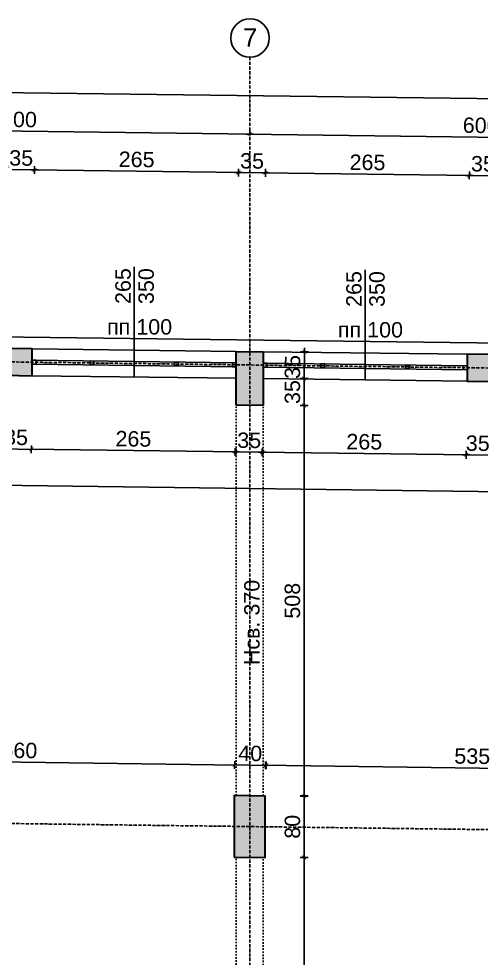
# Model space of a CAD drawing. Header units: inches. Extents: x -72385 to 39588, y -6525 to 66685.
# Drawn here: x -48685 to -48084, y 16289 to 17510 of the extents above; entities that cross this region are included whole.
import ezdxf

# ---------------------------------------------------------------- set-up
doc = ezdxf.new("R2010")
doc.units = ezdxf.units.IN
doc.header["$MEASUREMENT"] = 0
doc.linetypes.add('DashDot', pattern=[0.6, 0.4, -0.1, 0, -0.1])
doc.linetypes.add('Hidden', pattern=[0.4, 0.2, -0.2])
for name, color, linetype, lineweight in [('Изгледни линии', 253, 'Continuous', 25), ('Надписи Hсв', 252, 'Continuous', 25), ('Надписи коти външни', 252, 'Continuous', 25), ('Надписи коти вътрешни', 252, 'Continuous', 25), ('Надписи Оси', 252, 'Continuous', 25), ('Надписи прозорци', 252, 'Continuous', 25), ('Оси', 252, 'DashDot', 25), ('Прозорци', 251, 'Continuous', 25), ('Пунктир', 253, 'Hidden', 25), ('Разрезни линии', 7, 'Continuous', 35), ('Щрих стени', 254, 'Continuous', 25)]:
    doc.layers.add(name, color=color, linetype=linetype, lineweight=lineweight)
doc.styles.add('Arial Regular', font='arial.ttf')
doc.styles.get("Standard").update_dxf_attribs({"font": 'arial.ttf'})
doc.dimstyles.new('Annotative', dxfattribs={"dimscale": 0, "dimtxt": 20, "dimasz": 5, "dimexe": 5, "dimexo": 5, "dimgap": 5, "dimtad": 1, "dimdec": 0, "dimzin": 0, "dimdsep": 46, "dimtxsty": 'Standard', "dimblk": 'ARCHTICK', "dimcen": 5, "dimdle": 5, "dimadec": 0, "dimazin": 0, "dimtfac": 1, "dimtdec": 0, "dimtofl": 0, "dimtmove": 0, "dimatfit": 3, "dimldrblk": 'ARCHTICK', "dimfxl": 5, "dimfxlon": 1, "dimtolj": 1, "dimtzin": 0, "dimarcsym": 1})

# ---------------------------------------------------------------- blocks, each defined once
blk = doc.blocks.new('_ArchTick')
at = {"color": 0, "linetype": 'ByBlock', "const_width": 0.15}
blk.add_lwpolyline([(-0.5, -0.5), (0.5, 0.5)], dxfattribs=at)
blk = doc.blocks.new('*D522')
at = {"layer": 'Defpoints', "color": 0, "ltscale": 50, "transparency": 16777216}
for p in [(-48404.3, 16540), (-48964.8, 16507.3), (-48404.8, 16500.1)]:
    blk.add_point(p, dxfattribs=at)
at = {"layer": 'Надписи коти вътрешни', "color": 0, "lineweight": -2, "ltscale": 50, "transparency": 16777216}
for p, q in [((-48964.4, 16542.1), (-48964.3, 16552.1)), ((-48969.3, 16547.2), (-48399.3, 16539.9)), ((-48404.4, 16535), (-48404.3, 16545))]:
    blk.add_line(p, q, dxfattribs=at)
at = {"layer": 'Надписи коти вътрешни', "color": 0, "lineweight": -2, "ltscale": 50, "transparency": 16777216, "xscale": 5, "yscale": 5, "zscale": 5}
for p, rotation in [((-48964.3, 16547.1), 179.2706286525463), ((-48404.3, 16540), 359.2706286525462)]:
    blk.add_blockref('_ArchTick', p, dxfattribs=dict(at, rotation=rotation))
at = {"layer": 'Надписи коти вътрешни', "color": 0, "ltscale": 50, "transparency": 16777216, "insert": (-48684.1, 16558.8), "char_height": 20, "attachment_point": 5, "rotation": 359.2706}
blk.add_mtext('\\A1;560', dxfattribs=at)
blk = doc.blocks.new('*D523')
at = {"layer": 'Defpoints', "color": 0, "ltscale": 50, "transparency": 16777216}
for p in [(-48364.3, 16539.5), (-48404.8, 16500.1), (-48364.8, 16499.6)]:
    blk.add_point(p, dxfattribs=at)
at = {"layer": 'Надписи коти вътрешни', "color": 0, "lineweight": -2, "ltscale": 50, "transparency": 16777216}
for p, q in [((-48409.3, 16540), (-48359.3, 16539.4)), ((-48404.4, 16535), (-48404.3, 16545)), ((-48364.4, 16534.5), (-48364.3, 16544.5))]:
    blk.add_line(p, q, dxfattribs=at)
at = {"layer": 'Надписи коти вътрешни', "color": 0, "lineweight": -2, "ltscale": 50, "transparency": 16777216, "xscale": 5, "yscale": 5, "zscale": 5}
for p, rotation in [((-48404.3, 16540), 179.2706286525463), ((-48364.3, 16539.5), 359.2706286525462)]:
    blk.add_blockref('_ArchTick', p, dxfattribs=dict(at, rotation=rotation))
at = {"layer": 'Надписи коти вътрешни', "color": 0, "ltscale": 50, "transparency": 16777216, "insert": (-48384.1, 16554.9), "char_height": 20, "attachment_point": 5, "rotation": 359.2706}
blk.add_mtext('\\A1;40', dxfattribs=at)
blk = doc.blocks.new('*D526')
at = {"layer": 'Defpoints', "color": 0, "ltscale": 50, "transparency": 16777216}
for p in [(-47828.3, 16532.6), (-48364.8, 16419.6), (-47829.8, 16412.8)]:
    blk.add_point(p, dxfattribs=at)
at = {"layer": 'Надписи коти вътрешни', "color": 0, "lineweight": -2, "ltscale": 50, "transparency": 16777216}
for p, q in [((-48368.3, 16539.5), (-47823.3, 16532.6)), ((-48363.4, 16534.5), (-48363.2, 16544.5)), ((-47828.4, 16527.7), (-47828.2, 16537.6))]:
    blk.add_line(p, q, dxfattribs=at)
at = {"layer": 'Надписи коти вътрешни', "color": 0, "lineweight": -2, "ltscale": 50, "transparency": 16777216, "xscale": 5, "yscale": 5, "zscale": 5}
for p, rotation in [((-48363.3, 16539.5), 179.2706286525474), ((-47828.3, 16532.6), 359.2706286525474)]:
    blk.add_blockref('_ArchTick', p, dxfattribs=dict(at, rotation=rotation))
at = {"layer": 'Надписи коти вътрешни', "color": 0, "ltscale": 50, "transparency": 16777216, "insert": (-48095.6, 16551.3), "char_height": 20, "attachment_point": 5, "rotation": 359.2706}
blk.add_mtext('\\A1;535', dxfattribs=at)
blk = doc.blocks.new('*D536')
at = {"layer": 'Defpoints', "color": 0, "ltscale": 50, "transparency": 16777216}
for p in [(-51367.3, 17080.4), (-47202.3, 17027.4), (-47204.2, 16884.3)]:
    blk.add_point(p, dxfattribs=at)
at = {"layer": 'Надписи коти вътрешни', "color": 0, "lineweight": -2, "ltscale": 50, "transparency": 16777216}
for p, q in [((-51369.1, 16942.3), (-51369.2, 16932.3)), ((-51374.2, 16937.4), (-47199.2, 16884.2)), ((-47204.1, 16889.3), (-47204.2, 16879.3))]:
    blk.add_line(p, q, dxfattribs=at)
at = {"layer": 'Надписи коти вътрешни', "color": 0, "lineweight": -2, "ltscale": 50, "transparency": 16777216, "xscale": 5, "yscale": 5, "zscale": 5}
for p, rotation in [((-51369.2, 16937.3), 179.2706286525473), ((-47204.2, 16884.3), 359.2706286525473)]:
    blk.add_blockref('_ArchTick', p, dxfattribs=dict(at, rotation=rotation))
at = {"layer": 'Надписи коти вътрешни', "color": 0, "ltscale": 50, "transparency": 16777216, "insert": (-49286.5, 16926), "char_height": 20, "attachment_point": 5, "rotation": 359.2706}
blk.add_mtext('\\A1;4165', dxfattribs=at)
blk = doc.blocks.new('*D552')
at = {"layer": 'Defpoints', "color": 0, "ltscale": 50, "transparency": 16777216}
for p in [(-48702.3, 17046.5), (-48667.3, 17046), (-48668.6, 16950.3)]:
    blk.add_point(p, dxfattribs=at)
at = {"layer": 'Надписи коти вътрешни', "color": 0, "lineweight": -2, "ltscale": 50, "transparency": 16777216}
for p, q in [((-48708.6, 16950.8), (-48663.6, 16950.2)), ((-48703.5, 16955.8), (-48703.6, 16945.8)), ((-48668.5, 16955.3), (-48668.6, 16945.3))]:
    blk.add_line(p, q, dxfattribs=at)
at = {"layer": 'Надписи коти вътрешни', "color": 0, "lineweight": -2, "ltscale": 50, "transparency": 16777216, "xscale": 5, "yscale": 5, "zscale": 5}
for p, rotation in [((-48703.6, 16950.8), 179.2706286525581), ((-48668.6, 16950.3), 359.2706286525582)]:
    blk.add_blockref('_ArchTick', p, dxfattribs=dict(at, rotation=rotation))
at = {"layer": 'Надписи коти вътрешни', "color": 0, "ltscale": 50, "transparency": 16777216, "insert": (-48688.4, 16965.8), "char_height": 20, "attachment_point": 5, "rotation": 359.2706}
blk.add_mtext('\\A1;35', dxfattribs=at)
blk = doc.blocks.new('*D553')
at = {"layer": 'Defpoints', "color": 0, "ltscale": 50, "transparency": 16777216}
for p in [(-48667.3, 17046), (-48402.3, 17042.6), (-48403.6, 16946.9)]:
    blk.add_point(p, dxfattribs=at)
at = {"layer": 'Надписи коти вътрешни', "color": 0, "lineweight": -2, "ltscale": 50, "transparency": 16777216}
for p, q in [((-48673.6, 16950.4), (-48398.6, 16946.9)), ((-48668.5, 16955.3), (-48668.6, 16945.3)), ((-48403.5, 16951.9), (-48403.6, 16941.9))]:
    blk.add_line(p, q, dxfattribs=at)
at = {"layer": 'Надписи коти вътрешни', "color": 0, "lineweight": -2, "ltscale": 50, "transparency": 16777216, "xscale": 5, "yscale": 5, "zscale": 5}
for p, rotation in [((-48668.6, 16950.3), 179.270628652547), ((-48403.6, 16946.9), 359.270628652547)]:
    blk.add_blockref('_ArchTick', p, dxfattribs=dict(at, rotation=rotation))
at = {"layer": 'Надписи коти вътрешни', "color": 0, "ltscale": 50, "transparency": 16777216, "insert": (-48535.9, 16963.8), "char_height": 20, "attachment_point": 5, "rotation": 359.2706}
blk.add_mtext('\\A1;265', dxfattribs=at)
blk = doc.blocks.new('*D554')
at = {"layer": 'Defpoints', "color": 0, "ltscale": 50, "transparency": 16777216}
for p in [(-48402.3, 17007.6), (-48367.3, 17007.2), (-48368.1, 16946.5)]:
    blk.add_point(p, dxfattribs=at)
at = {"layer": 'Надписи коти вътрешни', "color": 0, "lineweight": -2, "ltscale": 50, "transparency": 16777216}
for p, q in [((-48403, 16951.9), (-48403.2, 16941.9)), ((-48368, 16951.5), (-48368.2, 16941.5)), ((-48408.1, 16947), (-48363.1, 16946.4))]:
    blk.add_line(p, q, dxfattribs=at)
at = {"layer": 'Надписи коти вътрешни', "color": 0, "lineweight": -2, "ltscale": 50, "transparency": 16777216, "xscale": 5, "yscale": 5, "zscale": 5}
for p, rotation in [((-48403.1, 16946.9), 179.2706286525403), ((-48368.1, 16946.5), 359.2706286525403)]:
    blk.add_blockref('_ArchTick', p, dxfattribs=dict(at, rotation=rotation))
at = {"layer": 'Надписи коти вътрешни', "color": 0, "ltscale": 50, "transparency": 16777216, "insert": (-48385.4, 16961.9), "char_height": 20, "attachment_point": 5, "rotation": 359.2706}
blk.add_mtext('\\A1;35', dxfattribs=at)
blk = doc.blocks.new('*D555')
at = {"layer": 'Defpoints', "color": 0, "ltscale": 50, "transparency": 16777216}
for p in [(-48367.3, 17042.2), (-48102.3, 17038.8), (-48103.6, 16943.1)]:
    blk.add_point(p, dxfattribs=at)
at = {"layer": 'Надписи коти вътрешни', "color": 0, "lineweight": -2, "ltscale": 50, "transparency": 16777216}
for p, q in [((-48368.5, 16951.5), (-48368.6, 16941.5)), ((-48373.6, 16946.6), (-48098.6, 16943.1)), ((-48103.5, 16948.1), (-48103.6, 16938.1))]:
    blk.add_line(p, q, dxfattribs=at)
at = {"layer": 'Надписи коти вътрешни', "color": 0, "lineweight": -2, "ltscale": 50, "transparency": 16777216, "xscale": 5, "yscale": 5, "zscale": 5}
for p, rotation in [((-48368.6, 16946.5), 179.270628652547), ((-48103.6, 16943.1), 359.270628652547)]:
    blk.add_blockref('_ArchTick', p, dxfattribs=dict(at, rotation=rotation))
at = {"layer": 'Надписи коти вътрешни', "color": 0, "ltscale": 50, "transparency": 16777216, "insert": (-48235.9, 16960), "char_height": 20, "attachment_point": 5, "rotation": 359.2706}
blk.add_mtext('\\A1;265', dxfattribs=at)
blk = doc.blocks.new('*D556')
at = {"layer": 'Defpoints', "color": 0, "ltscale": 50, "transparency": 16777216}
for p in [(-48102.3, 17038.8), (-48067.3, 17038.4), (-48068.6, 16942.7)]:
    blk.add_point(p, dxfattribs=at)
at = {"layer": 'Надписи коти вътрешни', "color": 0, "lineweight": -2, "ltscale": 50, "transparency": 16777216}
for p, q in [((-48108.6, 16943.2), (-48063.6, 16942.6)), ((-48103.5, 16948.1), (-48103.6, 16938.1)), ((-48068.5, 16947.7), (-48068.6, 16937.7))]:
    blk.add_line(p, q, dxfattribs=at)
at = {"layer": 'Надписи коти вътрешни', "color": 0, "lineweight": -2, "ltscale": 50, "transparency": 16777216, "xscale": 5, "yscale": 5, "zscale": 5}
for p, rotation in [((-48103.6, 16943.1), 179.2706286525581), ((-48068.6, 16942.7), 359.2706286525582)]:
    blk.add_blockref('_ArchTick', p, dxfattribs=dict(at, rotation=rotation))
at = {"layer": 'Надписи коти вътрешни', "color": 0, "ltscale": 50, "transparency": 16777216, "insert": (-48088.4, 16958.1), "char_height": 20, "attachment_point": 5, "rotation": 359.2706}
blk.add_mtext('\\A1;35', dxfattribs=at)
blk = doc.blocks.new('*D955')
at = {"layer": 'Defpoints', "color": 0, "ltscale": 50, "transparency": 16777216}
for p in [(-48364.8, 16419.6), (-48314, 16419.6), (-48364.8, 15899.6)]:
    blk.add_point(p, dxfattribs=at)
at = {"layer": 'Надписи коти вътрешни', "color": 0, "lineweight": -2, "ltscale": 50, "transparency": 16777216}
for p, q in [((-48319, 16419.6), (-48309, 16419.6)), ((-48314, 15894.6), (-48314, 16424.6)), ((-48319, 15899.6), (-48309, 15899.6))]:
    blk.add_line(p, q, dxfattribs=at)
at = {"layer": 'Надписи коти вътрешни', "color": 0, "lineweight": -2, "ltscale": 50, "transparency": 16777216, "xscale": 5, "yscale": 5, "zscale": 5}
for p, rotation in [((-48314, 16419.6), 90), ((-48314, 15899.6), 270)]:
    blk.add_blockref('_ArchTick', p, dxfattribs=dict(at, rotation=rotation))
at = {"layer": 'Надписи коти вътрешни', "color": 0, "ltscale": 50, "transparency": 16777216, "insert": (-48329.2, 16159.6), "char_height": 20, "attachment_point": 5, "rotation": 90}
blk.add_mtext('\\A1;520', dxfattribs=at)
blk = doc.blocks.new('*D956')
at = {"layer": 'Defpoints', "color": 0, "ltscale": 50, "transparency": 16777216}
for p in [(-48364.8, 16499.6), (-48314, 16499.6), (-48364.8, 16419.6)]:
    blk.add_point(p, dxfattribs=at)
at = {"layer": 'Надписи коти вътрешни', "color": 0, "lineweight": -2, "ltscale": 50, "transparency": 16777216}
for p, q in [((-48319, 16499.6), (-48309, 16499.6)), ((-48314, 16414.6), (-48314, 16504.6)), ((-48319, 16419.6), (-48309, 16419.6))]:
    blk.add_line(p, q, dxfattribs=at)
at = {"layer": 'Надписи коти вътрешни', "color": 0, "lineweight": -2, "ltscale": 50, "transparency": 16777216, "xscale": 5, "yscale": 5, "zscale": 5}
for p, rotation in [((-48314, 16499.6), 90), ((-48314, 16419.6), 270)]:
    blk.add_blockref('_ArchTick', p, dxfattribs=dict(at, rotation=rotation))
at = {"layer": 'Надписи коти вътрешни', "color": 0, "ltscale": 50, "transparency": 16777216, "insert": (-48329.2, 16459.6), "char_height": 20, "attachment_point": 5, "rotation": 90}
blk.add_mtext('\\A1;80', dxfattribs=at)
blk = doc.blocks.new('*D957')
at = {"layer": 'Defpoints', "color": 0, "ltscale": 50, "transparency": 16777216}
for p in [(-48367.3, 17007.2), (-48314, 17007.2), (-48367.3, 16499.7)]:
    blk.add_point(p, dxfattribs=at)
at = {"layer": 'Надписи коти вътрешни', "color": 0, "lineweight": -2, "ltscale": 50, "transparency": 16777216}
for p, q in [((-48314, 16494.7), (-48314, 17012.2)), ((-48319, 17007.2), (-48309, 17007.2)), ((-48319, 16499.7), (-48309, 16499.7))]:
    blk.add_line(p, q, dxfattribs=at)
at = {"layer": 'Надписи коти вътрешни', "color": 0, "lineweight": -2, "ltscale": 50, "transparency": 16777216, "xscale": 5, "yscale": 5, "zscale": 5}
for p, rotation in [((-48314, 17007.2), 90), ((-48314, 16499.7), 270)]:
    blk.add_blockref('_ArchTick', p, dxfattribs=dict(at, rotation=rotation))
at = {"layer": 'Надписи коти вътрешни', "color": 0, "ltscale": 50, "transparency": 16777216, "insert": (-48329.2, 16753.4), "char_height": 20, "attachment_point": 5, "rotation": 90}
blk.add_mtext('\\A1;508', dxfattribs=at)
blk = doc.blocks.new('*D958')
at = {"layer": 'Defpoints', "color": 0, "ltscale": 50, "transparency": 16777216}
for p in [(-48367.3, 17042.2), (-48314, 17042.2), (-48367.3, 17007.2)]:
    blk.add_point(p, dxfattribs=at)
at = {"layer": 'Надписи коти вътрешни', "color": 0, "lineweight": -2, "ltscale": 50, "transparency": 16777216}
for p, q in [((-48319, 17042.2), (-48309, 17042.2)), ((-48314, 17002.2), (-48314, 17047.2)), ((-48319, 17007.2), (-48309, 17007.2))]:
    blk.add_line(p, q, dxfattribs=at)
at = {"layer": 'Надписи коти вътрешни', "color": 0, "lineweight": -2, "ltscale": 50, "transparency": 16777216, "xscale": 5, "yscale": 5, "zscale": 5}
for p, rotation in [((-48314, 17042.2), 90), ((-48314, 17007.2), 270)]:
    blk.add_blockref('_ArchTick', p, dxfattribs=dict(at, rotation=rotation))
at = {"layer": 'Надписи коти вътрешни', "color": 0, "ltscale": 50, "transparency": 16777216, "insert": (-48329.2, 17024.7), "char_height": 20, "attachment_point": 5, "rotation": 90}
blk.add_mtext('\\A1;35', dxfattribs=at)
blk = doc.blocks.new('*D5420')
at = {"layer": 'Defpoints', "color": 0, "ltscale": 50, "transparency": 16777216}
for p in [(-48664.4, 17313.5), (-48702.3, 17081.5), (-48667.3, 17081)]:
    blk.add_point(p, dxfattribs=at)
at = {"layer": 'Надписи коти външни', "color": 0, "lineweight": -2, "ltscale": 50, "transparency": 16777216}
for p, q in [((-48699.4, 17308.9), (-48699.3, 17318.9)), ((-48664.4, 17308.5), (-48664.3, 17318.5)), ((-48704.4, 17314), (-48659.4, 17313.4))]:
    blk.add_line(p, q, dxfattribs=at)
at = {"layer": 'Надписи коти външни', "color": 0, "lineweight": -2, "ltscale": 50, "transparency": 16777216, "xscale": 5, "yscale": 5, "zscale": 5}
for p, rotation in [((-48699.4, 17313.9), 179.2706286525463), ((-48664.4, 17313.5), 359.2706286525462)]:
    blk.add_blockref('_ArchTick', p, dxfattribs=dict(at, rotation=rotation))
at = {"layer": 'Надписи коти външни', "color": 0, "ltscale": 50, "transparency": 16777216, "insert": (-48681.7, 17328.9), "char_height": 20, "attachment_point": 5, "rotation": 359.2706}
blk.add_mtext('\\A1;35', dxfattribs=at)
blk = doc.blocks.new('*D5419')
at = {"layer": 'Defpoints', "color": 0, "ltscale": 50, "transparency": 16777216}
for p in [(-48399.4, 17310.1), (-48667.3, 17081), (-48402.3, 17077.6)]:
    blk.add_point(p, dxfattribs=at)
at = {"layer": 'Надписи коти външни', "color": 0, "lineweight": -2, "ltscale": 50, "transparency": 16777216}
for p, q in [((-48664.4, 17308.5), (-48664.3, 17318.5)), ((-48669.4, 17313.6), (-48394.4, 17310.1)), ((-48399.4, 17305.1), (-48399.3, 17315.1))]:
    blk.add_line(p, q, dxfattribs=at)
at = {"layer": 'Надписи коти външни', "color": 0, "lineweight": -2, "ltscale": 50, "transparency": 16777216, "xscale": 5, "yscale": 5, "zscale": 5}
for p, rotation in [((-48664.4, 17313.5), 179.2706286525454), ((-48399.4, 17310.1), 359.2706286525454)]:
    blk.add_blockref('_ArchTick', p, dxfattribs=dict(at, rotation=rotation))
at = {"layer": 'Надписи коти външни', "color": 0, "ltscale": 50, "transparency": 16777216, "insert": (-48531.7, 17327), "char_height": 20, "attachment_point": 5, "rotation": 359.2706}
blk.add_mtext('\\A1;265', dxfattribs=at)
blk = doc.blocks.new('*D5418')
at = {"layer": 'Defpoints', "color": 0, "ltscale": 50, "transparency": 16777216}
for p in [(-48364.4, 17309.7), (-48402.3, 17077.6), (-48367.3, 17077.2)]:
    blk.add_point(p, dxfattribs=at)
at = {"layer": 'Надписи коти външни', "color": 0, "lineweight": -2, "ltscale": 50, "transparency": 16777216}
for p, q in [((-48404.4, 17310.2), (-48359.4, 17309.6)), ((-48399.4, 17305.1), (-48399.3, 17315.1)), ((-48364.4, 17304.7), (-48364.3, 17314.7))]:
    blk.add_line(p, q, dxfattribs=at)
at = {"layer": 'Надписи коти външни', "color": 0, "lineweight": -2, "ltscale": 50, "transparency": 16777216, "xscale": 5, "yscale": 5, "zscale": 5}
for p, rotation in [((-48399.4, 17310.1), 179.2706286525463), ((-48364.4, 17309.7), 359.2706286525462)]:
    blk.add_blockref('_ArchTick', p, dxfattribs=dict(at, rotation=rotation))
at = {"layer": 'Надписи коти външни', "color": 0, "ltscale": 50, "transparency": 16777216, "insert": (-48381.7, 17325.1), "char_height": 20, "attachment_point": 5, "rotation": 359.2706}
blk.add_mtext('\\A1;35', dxfattribs=at)
blk = doc.blocks.new('*D5463')
at = {"layer": 'Defpoints', "color": 0, "ltscale": 50, "transparency": 16777216}
for p in [(-48099.4, 17306.3), (-48367.3, 17077.2), (-48102.3, 17073.8)]:
    blk.add_point(p, dxfattribs=at)
at = {"layer": 'Надписи коти външни', "color": 0, "lineweight": -2, "ltscale": 50, "transparency": 16777216}
for p, q in [((-48369.4, 17309.7), (-48094.4, 17306.2)), ((-48364.4, 17304.7), (-48364.3, 17314.7)), ((-48099.4, 17301.3), (-48099.3, 17311.3))]:
    blk.add_line(p, q, dxfattribs=at)
at = {"layer": 'Надписи коти външни', "color": 0, "lineweight": -2, "ltscale": 50, "transparency": 16777216, "xscale": 5, "yscale": 5, "zscale": 5}
for p, rotation in [((-48364.4, 17309.7), 179.270628652547), ((-48099.4, 17306.3), 359.270628652547)]:
    blk.add_blockref('_ArchTick', p, dxfattribs=dict(at, rotation=rotation))
at = {"layer": 'Надписи коти външни', "color": 0, "ltscale": 50, "transparency": 16777216, "insert": (-48231.7, 17323.2), "char_height": 20, "attachment_point": 5, "rotation": 359.2706}
blk.add_mtext('\\A1;265', dxfattribs=at)
blk = doc.blocks.new('*D5462')
at = {"layer": 'Defpoints', "color": 0, "ltscale": 50, "transparency": 16777216}
for p in [(-48064.4, 17305.9), (-48102.3, 17073.8), (-48067.3, 17073.4)]:
    blk.add_point(p, dxfattribs=at)
at = {"layer": 'Надписи коти външни', "color": 0, "lineweight": -2, "ltscale": 50, "transparency": 16777216}
for p, q in [((-48104.4, 17306.4), (-48059.4, 17305.8)), ((-48099.4, 17301.3), (-48099.3, 17311.3)), ((-48064.4, 17300.9), (-48064.3, 17310.9))]:
    blk.add_line(p, q, dxfattribs=at)
at = {"layer": 'Надписи коти външни', "color": 0, "lineweight": -2, "ltscale": 50, "transparency": 16777216, "xscale": 5, "yscale": 5, "zscale": 5}
for p, rotation in [((-48099.4, 17306.3), 179.2706286525463), ((-48064.4, 17305.9), 359.2706286525462)]:
    blk.add_blockref('_ArchTick', p, dxfattribs=dict(at, rotation=rotation))
at = {"layer": 'Надписи коти външни', "color": 0, "ltscale": 50, "transparency": 16777216, "insert": (-48081.7, 17321.3), "char_height": 20, "attachment_point": 5, "rotation": 359.2706}
blk.add_mtext('\\A1;35', dxfattribs=at)
blk = doc.blocks.new('*D5417')
at = {"layer": 'Defpoints', "color": 0, "ltscale": 50, "transparency": 16777216}
for p in [(-48384.8, 17359.9), (-48384.8, 17359.9), (-47784.8, 17352.3)]:
    blk.add_point(p, dxfattribs=at)
at = {"layer": 'Надписи коти външни', "color": 0, "lineweight": -2, "ltscale": 50, "transparency": 16777216}
for p, q in [((-47779.8, 17352.2), (-48389.8, 17360)), ((-48384.8, 17359.9), (-48384.8, 17364.9)), ((-47784.8, 17352.3), (-47784.8, 17357.3))]:
    blk.add_line(p, q, dxfattribs=at)
at = {"layer": 'Надписи коти външни', "color": 0, "lineweight": -2, "ltscale": 50, "transparency": 16777216, "xscale": 5, "yscale": 5, "zscale": 5}
for p, rotation in [((-48384.8, 17359.9), 179.2706286525473), ((-47784.8, 17352.3), 359.2706286525473)]:
    blk.add_blockref('_ArchTick', p, dxfattribs=dict(at, rotation=rotation))
at = {"layer": 'Надписи коти външни', "color": 0, "ltscale": 50, "transparency": 16777216, "insert": (-48084.6, 17371.3), "char_height": 20, "attachment_point": 5, "rotation": 359.2706}
blk.add_mtext('\\A1;600', dxfattribs=at)
blk = doc.blocks.new('*D5416')
at = {"layer": 'Defpoints', "color": 0, "ltscale": 50, "transparency": 16777216}
for p in [(-48984.8, 17367.6), (-48984.8, 17367.6), (-48384.8, 17360)]:
    blk.add_point(p, dxfattribs=at)
at = {"layer": 'Надписи коти външни', "color": 0, "lineweight": -2, "ltscale": 50, "transparency": 16777216}
for p, q in [((-48379.8, 17359.9), (-48989.8, 17367.7)), ((-48984.8, 17367.6), (-48984.8, 17372.6)), ((-48384.8, 17360), (-48384.8, 17365))]:
    blk.add_line(p, q, dxfattribs=at)
at = {"layer": 'Надписи коти външни', "color": 0, "lineweight": -2, "ltscale": 50, "transparency": 16777216, "xscale": 5, "yscale": 5, "zscale": 5}
for p, rotation in [((-48984.8, 17367.6), 179.2746527504725), ((-48384.8, 17360), 359.2746527504724)]:
    blk.add_blockref('_ArchTick', p, dxfattribs=dict(at, rotation=rotation))
at = {"layer": 'Надписи коти външни', "color": 0, "ltscale": 50, "transparency": 16777216, "insert": (-48684.6, 17379), "char_height": 20, "attachment_point": 5, "rotation": 359.2747}
blk.add_mtext('\\A1;600', dxfattribs=at)
blk = doc.blocks.new('*D5410')
at = {"layer": 'Defpoints', "color": 0, "ltscale": 50, "transparency": 16777216}
for p in [(-40218.1, 17306), (-52317.3, 17127.5), (-40222.3, 16973.5)]:
    blk.add_point(p, dxfattribs=at)
at = {"layer": 'Надписи коти външни', "color": 0, "lineweight": -2, "ltscale": 50, "transparency": 16777216}
for p, q in [((-52313.2, 17455), (-52313, 17465)), ((-52318.1, 17460), (-40213.1, 17305.9)), ((-40218.2, 17301), (-40218, 17311))]:
    blk.add_line(p, q, dxfattribs=at)
at = {"layer": 'Надписи коти външни', "color": 0, "lineweight": -2, "ltscale": 50, "transparency": 16777216, "xscale": 5, "yscale": 5, "zscale": 5}
for p, rotation in [((-52313.1, 17460), 179.2706286525472), ((-40218.1, 17306), 359.2706286525473)]:
    blk.add_blockref('_ArchTick', p, dxfattribs=dict(at, rotation=rotation))
at = {"layer": 'Надписи коти външни', "color": 0, "ltscale": 50, "transparency": 16777216, "insert": (-46265.4, 17398.2), "char_height": 20, "attachment_point": 5, "rotation": 359.2706}
blk.add_mtext('\\A1;12095', dxfattribs=at)
blk = doc.blocks.new('*D7673')
at = {"layer": 'Defpoints', "color": 0, "ltscale": 10, "transparency": 16777216}
for p in [(-48313.6, 17077.2), (-48293.7, 17077), (-48294.2, 17042)]:
    blk.add_point(p, dxfattribs=at)
at = {"layer": 'Надписи коти вътрешни', "color": 0, "lineweight": -2, "ltscale": 10, "transparency": 16777216}
for p, q in [((-48308.6, 17077.2), (-48318.6, 17077.3)), ((-48314.1, 17037.2), (-48313.5, 17082.2)), ((-48309, 17042.2), (-48319, 17042.3))]:
    blk.add_line(p, q, dxfattribs=at)
at = {"layer": 'Надписи коти вътрешни', "color": 0, "lineweight": -2, "ltscale": 10, "transparency": 16777216, "xscale": 5, "yscale": 5, "zscale": 5}
for p, rotation in [((-48313.6, 17077.2), 89.27062865254527), ((-48314, 17042.2), 269.2706286525453)]:
    blk.add_blockref('_ArchTick', p, dxfattribs=dict(at, rotation=rotation))
at = {"layer": 'Надписи коти вътрешни', "color": 0, "ltscale": 10, "transparency": 16777216, "insert": (-48329.1, 17057.4), "char_height": 20, "attachment_point": 5, "rotation": 89.2706}
blk.add_mtext('\\A1;35', dxfattribs=at)

msp = doc.modelspace()

# ---------------------------------------------------------------- hatches: boundary and pattern name
at = {"layer": 'Щрих стени', "ltscale": 10}
h = msp.add_hatch(color=256, dxfattribs=at)
h.dxf.hatch_style = 1
h.paths.add_polyline_path([(-51067.3, 17111.6), (-51102.3, 17112), (-51102.3, 17077), (-51067.3, 17076.6)])
h.paths.add_polyline_path([(-50767.3, 17107.8), (-50802.3, 17108.2), (-50802.3, 17038.2), (-50767.3, 17037.8)])
h.paths.add_polyline_path([(-50467.3, 17103.9), (-50502.3, 17104.4), (-50502.3, 17069.4), (-50467.3, 17068.9)])
h.paths.add_polyline_path([(-50167.3, 17100.1), (-50202.3, 17100.6), (-50202.3, 17030.6), (-50167.3, 17030.1)])
h.paths.add_polyline_path([(-49867.3, 17096.3), (-49902.3, 17096.7), (-49902.3, 17061.7), (-49867.3, 17061.3)])
h.paths.add_polyline_path([(-49567.3, 17092.5), (-49602.3, 17092.9), (-49602.3, 17022.9), (-49567.3, 17022.5)])
h.paths.add_polyline_path([(-49267.3, 17088.7), (-49302.3, 17089.1), (-49302.3, 17054.1), (-49267.3, 17053.7)])
h.paths.add_polyline_path([(-48967.3, 17084.8), (-49002.3, 17085.3), (-49002.3, 17015.3), (-48967.3, 17014.8)])
h.paths.add_polyline_path([(-48667.3, 17081), (-48702.3, 17081.5), (-48702.3, 17046.5), (-48667.3, 17046)])
h.paths.add_polyline_path([(-48367.3, 17077.2), (-48402.3, 17077.6), (-48402.3, 17007.6), (-48367.3, 17007.2)])
h.paths.add_polyline_path([(-48067.3, 17073.4), (-48102.3, 17073.8), (-48102.3, 17038.8), (-48067.3, 17038.4)])
h.paths.add_polyline_path([(-47767.3, 17069.6), (-47802.3, 17070), (-47802.3, 17000), (-47767.3, 16999.6)])
h.paths.add_polyline_path([(-47467.3, 17065.7), (-47502.3, 17066.2), (-47502.3, 17031.2), (-47467.3, 17030.7)])
h.paths.add_polyline_path([(-50764.8, 16530.2), (-50804.8, 16530.7), (-50804.8, 16450.7), (-50764.8, 16450.2)])
h.paths.add_polyline_path([(-50164.8, 16522.5), (-50204.8, 16523), (-50204.8, 16443), (-50164.8, 16442.5)])
h.paths.add_polyline_path([(-49564.8, 16514.9), (-49604.8, 16515.4), (-49604.8, 16470.4), (-49629.8, 16470.7), (-49629.8, 16435.7), (-49604.8, 16435.4), (-49564.8, 16434.9)])
h.paths.add_polyline_path([(-48964.8, 16507.3), (-49004.8, 16507.8), (-49004.8, 16427.8), (-48964.8, 16427.3)])
h.paths.add_polyline_path([(-48364.8, 16499.6), (-48404.8, 16500.1), (-48404.8, 16420.1), (-48364.8, 16419.6)])
h.paths.add_polyline_path([(-47764.8, 16492), (-47804.8, 16492.5), (-47804.8, 16447.5), (-47829.8, 16447.8), (-47829.8, 16412.8), (-47804.8, 16412.5), (-47804.8, 16412.5), (-47764.8, 16412)])
h.paths.add_polyline_path([(-50764.8, 15930.1), (-50804.8, 15930.6), (-50804.8, 15850.6), (-50764.8, 15850.1)])
h.paths.add_polyline_path([(-50164.8, 15922.5), (-50204.8, 15923), (-50204.8, 15843), (-50164.8, 15842.5)])
h.paths.add_polyline_path([(-49564.8, 15914.9), (-49604.8, 15915.4), (-49629.8, 15915.7), (-49629.8, 15880.7), (-49604.8, 15880.4), (-49604.8, 15835.4), (-49564.8, 15834.8)])
h.paths.add_polyline_path([(-48964.8, 15907.2), (-49004.8, 15907.7), (-49004.8, 15827.7), (-48964.8, 15827.2)])
h.paths.add_polyline_path([(-48364.8, 15899.6), (-48404.8, 15900.1), (-48404.8, 15820.1), (-48364.8, 15819.6)])
h.paths.add_polyline_path([(-47764.8, 15891.9), (-47804.8, 15892.4), (-47804.8, 15847.4), (-47829.8, 15847.8), (-47829.8, 15812.8), (-47804.8, 15812.4), (-47764.8, 15811.9)])
h.paths.add_polyline_path([(-51067.3, 15311.4), (-51102.3, 15311.9), (-51102.3, 15276.9), (-51067.3, 15276.4)])
h.paths.add_polyline_path([(-50767.3, 15342.6), (-50802.3, 15343.1), (-50802.3, 15273.1), (-50767.3, 15272.6)])
h.paths.add_polyline_path([(-50467.3, 15303.8), (-50502.3, 15304.2), (-50502.3, 15269.2), (-50467.3, 15268.8)])
h.paths.add_polyline_path([(-50167.3, 15335), (-50202.3, 15335.4), (-50202.3, 15265.4), (-50167.3, 15265)])
h.paths.add_polyline_path([(-49867.3, 15296.2), (-49902.3, 15296.6), (-49902.3, 15261.6), (-49867.3, 15261.2)])
h.paths.add_polyline_path([(-49567.3, 15327.3), (-49602.3, 15327.8), (-49602.3, 15257.8), (-49567.3, 15257.3)])
h.paths.add_polyline_path([(-49267.3, 15288.5), (-49302.3, 15289), (-49302.3, 15254), (-49267.3, 15253.5)])
h.paths.add_polyline_path([(-48967.3, 15319.7), (-49002.3, 15320.1), (-49002.3, 15250.1), (-48967.3, 15249.7)])
h.paths.add_polyline_path([(-48667.3, 15280.9), (-48702.3, 15281.3), (-48702.3, 15246.3), (-48667.3, 15245.9)])
h.paths.add_polyline_path([(-48367.3, 15312.1), (-48402.3, 15312.5), (-48402.3, 15242.5), (-48367.3, 15242.1)])
h.paths.add_polyline_path([(-48067.3, 15273.2), (-48102.3, 15273.7), (-48102.3, 15238.7), (-48067.3, 15238.2)])
h.paths.add_polyline_path([(-47767.3, 15304.4), (-47802.3, 15304.9), (-47802.3, 15234.9), (-47767.3, 15234.4)])
h.paths.add_polyline_path([(-47467.3, 15265.6), (-47502.3, 15266), (-47502.3, 15231), (-47467.3, 15230.6)])

# ---------------------------------------------------------------- linework, layer by layer
at = {"layer": 'Изгледни линии', "ltscale": 50}
for p, q in [((-51382.3, 17130.6), (-46572.3, 17069.4)), ((-48667.3, 17081), (-48402.3, 17077.6)), ((-48367.3, 17077.2), (-48102.3, 17073.8)), ((-48667.3, 17046), (-48402.3, 17042.6)), ((-48367.3, 17042.2), (-48102.3, 17038.8))]:
    msp.add_line(p, q, dxfattribs=at)
at = {"layer": 'Надписи Оси', "ltscale": 50}
msp.add_circle((-48384.4, 17485), 25, dxfattribs=at)
at = {"layer": 'Надписи прозорци', "ltscale": 50}
for p, q in [((-48534.8, 17044.3), (-48534.8, 17187.5)), ((-48234.8, 17040.5), (-48234.8, 17183.7))]:
    msp.add_line(p, q, dxfattribs=at)
at = {"layer": 'Оси', "ltscale": 10}
for p, q in [((-48384.8, 17460), (-48384.8, 14859.7)), ((-39839.8, 16951.1), (-52699.8, 17114.9)), ((-39839.8, 16351.1), (-52699.8, 16514.8))]:
    msp.add_line(p, q, dxfattribs=at)
at = {"layer": 'Прозорци', "ltscale": 50}
for p, q in [((-48667.3, 17066), (-48402.3, 17062.6)), ((-48667.3, 17061), (-48402.3, 17057.6)), ((-48367.3, 17062.2), (-48102.3, 17058.8)), ((-48367.3, 17057.2), (-48102.3, 17053.8))]:
    msp.add_line(p, q, dxfattribs=at)
for points in [[(-48667.3, 17061), (-48662.3, 17061), (-48662.3, 17066), (-48667.3, 17066), (-48667.3, 17061)], [(-48592.3, 17060.1), (-48587.3, 17060), (-48587.3, 17065), (-48592.3, 17065.1), (-48592.3, 17060.1)], [(-48482.4, 17058.7), (-48477.4, 17058.6), (-48477.3, 17063.6), (-48482.3, 17063.7), (-48482.4, 17058.7)], [(-48407.4, 17057.7), (-48402.4, 17057.7), (-48402.3, 17062.7), (-48407.3, 17062.7), (-48407.4, 17057.7)], [(-48367.3, 17057.2), (-48362.3, 17057.1), (-48362.3, 17062.1), (-48367.3, 17062.2), (-48367.3, 17057.2)], [(-48292.3, 17056.2), (-48287.3, 17056.2), (-48287.3, 17061.2), (-48292.3, 17061.2), (-48292.3, 17056.2)], [(-48182.4, 17054.8), (-48177.4, 17054.8), (-48177.3, 17059.8), (-48182.3, 17059.8), (-48182.4, 17054.8)], [(-48107.4, 17053.9), (-48102.4, 17053.8), (-48102.3, 17058.8), (-48107.3, 17058.9), (-48107.4, 17053.9)]]:
    msp.add_lwpolyline(points, dxfattribs=at)
at = {"layer": 'Пунктир', "ltscale": 10}
for p, q in [((-48402.3, 16500.1), (-48402.3, 17007.6)), ((-48367.3, 16499.7), (-48367.3, 17007.2)), ((-48402.3, 15900.1), (-48402.3, 16420.1)), ((-48367.3, 15899.6), (-48367.3, 16419.7))]:
    msp.add_line(p, q, dxfattribs=at)
at = {"layer": 'Разрезни линии', "ltscale": 50}
for p, q in [((-48402.3, 17077.6), (-48367.3, 17077.2)), ((-48402.3, 17007.6), (-48402.3, 17077.6)), ((-48367.3, 17077.2), (-48367.3, 17007.2)), ((-48367.3, 17007.2), (-48402.3, 17007.6))]:
    msp.add_line(p, q, dxfattribs=at)
for points in [[(-48702.3, 17081.5), (-48702.3, 17046.5), (-48667.3, 17046), (-48667.3, 17081)], [(-48102.3, 17073.8), (-48102.3, 17038.8), (-48067.3, 17038.4), (-48067.3, 17073.4)], [(-48404.8, 16420.1), (-48364.8, 16419.6), (-48364.8, 16499.6), (-48404.8, 16500.1)]]:
    msp.add_lwpolyline(points, close=True, dxfattribs=at)

# ---------------------------------------------------------------- texts
at = {"layer": 'Надписи Hсв', "ltscale": 100, "insert": (-48392, 16669.6), "char_height": 20, "width": 180.489, "attachment_point": 1, "rotation": 90, "style": 'Arial Regular'}
msp.add_mtext('\\pxt8;Hсв. 370', dxfattribs=at)
at = {"layer": 'Надписи Оси', "ltscale": 100, "insert": (-48397.7, 17497.7), "char_height": 24, "width": 27.213, "attachment_point": 1, "style": 'Arial Regular'}
msp.add_mtext('\\pxqc;7', dxfattribs=at)
at = {"layer": 'Надписи прозорци', "ltscale": 100, "char_height": 20, "width": 180.489, "attachment_point": 1, "rotation": 90, "style": 'Arial Regular'}
for s, insert in [('265', (-48559.4, 17139.2)), ('350', (-48529.4, 17139.1)), ('265', (-48259.4, 17135.4)), ('350', (-48229.4, 17135.3))]:
    msp.add_mtext(s, dxfattribs=dict(at, insert=insert))
at = {"layer": 'Надписи прозорци', "ltscale": 100, "char_height": 20, "width": 180.489, "attachment_point": 1, "style": 'Arial Regular'}
for insert in [(-48570.2, 17119.5), (-48270.2, 17115.7)]:
    msp.add_mtext('пп 100', dxfattribs=dict(at, insert=insert))

# ---------------------------------------------------------------- dimensions: what is measured, and where the dimension line sits
at = {"layer": 'Надписи коти външни', "ltscale": 50}
dim = msp.add_aligned_dim(p1=(-52317.3, 17127.5), p2=(-40222.3, 16973.5), distance=332.5, text='12095', dimstyle='Annotative', override={"dimscale": 0, "dimtix": 0, "dimtofl": 0, "dimtmove": 0, "dimatfit": 3}, dxfattribs=at)
dim.commit()
dim.dimension.update_dxf_attribs({"geometry": '*D5410', "text_midpoint": (-46265.4, 17398.2)})
for p1, p2, distance, picture, middle in [((-48384.8, 17360), (-48984.8, 17367.6), 0, '*D5416', (-48684.6, 17379)), ((-47784.8, 17352.3), (-48384.8, 17359.9), 0, '*D5417', (-48084.6, 17371.3)), ((-48667.3, 17081), (-48402.3, 17077.6), 232.5, '*D5419', (-48531.7, 17327)), ((-48367.3, 17077.2), (-48102.3, 17073.8), 232.5, '*D5463', (-48231.7, 17323.2))]:
    dim = msp.add_aligned_dim(p1=p1, p2=p2, distance=distance, dimstyle='Annotative', override={"dimscale": 0, "dimtix": 0, "dimtofl": 0, "dimtmove": 0, "dimatfit": 3}, dxfattribs=at)
    dim.commit()
    dim.dimension.update_dxf_attribs({"geometry": picture, "text_midpoint": middle})
for base, p1, p2, picture, middle in [((-48664.4, 17313.5), (-48702.3, 17081.5), (-48667.3, 17081), '*D5420', (-48681.9, 17313.7)), ((-48364.4, 17309.7), (-48402.3, 17077.6), (-48367.3, 17077.2), '*D5418', (-48381.9, 17309.9)), ((-48064.4, 17305.9), (-48102.3, 17073.8), (-48067.3, 17073.4), '*D5462', (-48081.9, 17306.1))]:
    dim = msp.add_linear_dim(base=base, p1=p1, p2=p2, angle=359.2706, dimstyle='Annotative', override={"dimscale": 0, "dimtix": 0, "dimtofl": 0, "dimtmove": 0, "dimatfit": 3}, dxfattribs=at)
    dim.commit()
    dim.dimension.update_dxf_attribs({"geometry": picture, "text_midpoint": middle, "dimtype": 129})
at = {"layer": 'Надписи коти вътрешни', "ltscale": 50}
for p1, p2, distance, picture, middle in [((-51367.3, 17080.4), (-47202.3, 17027.4), -143.1, '*D536', (-49286.5, 16926)), ((-48667.3, 17046), (-48402.3, 17042.6), -95.7, '*D553', (-48535.9, 16963.8)), ((-48367.3, 17042.2), (-48102.3, 17038.8), -95.7, '*D555', (-48235.9, 16960)), ((-48964.8, 16507.3), (-48404.8, 16500.1), 39.9, '*D522', (-48684.1, 16558.8)), ((-48404.8, 16500.1), (-48364.8, 16499.6), 39.9, '*D523', (-48384.1, 16554.9)), ((-48364.8, 16419.6), (-47829.8, 16412.8), 119.9, '*D526', (-48095.6, 16551.3))]:
    dim = msp.add_aligned_dim(p1=p1, p2=p2, distance=distance, dimstyle='Annotative', override={"dimscale": 0, "dimtix": 0, "dimtofl": 0, "dimtmove": 0, "dimatfit": 3}, dxfattribs=at)
    dim.commit()
    dim.dimension.update_dxf_attribs({"geometry": picture, "text_midpoint": middle})
at = {"layer": 'Надписи коти вътрешни', "ltscale": 10}
dim = msp.add_linear_dim(base=(-48313.6, 17077.2), p1=(-48294.2, 17042), p2=(-48293.7, 17077), angle=89.2706, dimstyle='Annotative', override={"dimscale": 0, "dimtix": 0, "dimtofl": 0, "dimtmove": 0, "dimatfit": 3}, dxfattribs=at)
dim.commit()
dim.dimension.update_dxf_attribs({"geometry": '*D7673', "text_midpoint": (-48313.9, 17057.2), "dimtype": 129})
at = {"layer": 'Надписи коти вътрешни', "ltscale": 50}
for base, p1, p2, angle, picture, middle in [((-48668.6, 16950.3), (-48702.3, 17046.5), (-48667.3, 17046), 359.2706, '*D552', (-48688.6, 16950.6)), ((-48314, 17042.2), (-48367.3, 17007.2), (-48367.3, 17042.2), 90, '*D958', (-48314, 17024.7)), ((-48068.6, 16942.7), (-48102.3, 17038.8), (-48067.3, 17038.4), 359.2706, '*D556', (-48088.6, 16942.9)), ((-48368.1, 16946.5), (-48402.3, 17007.6), (-48367.3, 17007.2), 359.2706, '*D554', (-48385.6, 16946.7))]:
    dim = msp.add_linear_dim(base=base, p1=p1, p2=p2, angle=angle, dimstyle='Annotative', override={"dimscale": 0, "dimtix": 0, "dimtofl": 0, "dimtmove": 0, "dimatfit": 3}, dxfattribs=at)
    dim.commit()
    dim.dimension.update_dxf_attribs({"geometry": picture, "text_midpoint": middle, "dimtype": 129})
for base, p1, p2, picture, middle in [((-48313.9963, 17007.1978), (-48367.3373, 16499.6566), (-48367.3373, 17007.1978), '*D957', (-48329.2077, 16753.4272)), ((-48314, 16499.6), (-48364.8, 16419.6), (-48364.8, 16499.6), '*D956', (-48329.2, 16459.6)), ((-48314, 16419.6), (-48364.8, 15899.6), (-48364.8, 16419.6), '*D955', (-48329.2, 16159.6))]:
    dim = msp.add_linear_dim(base=base, p1=p1, p2=p2, angle=90, dimstyle='Annotative', override={"dimscale": 0, "dimtix": 0, "dimtofl": 0, "dimtmove": 0, "dimatfit": 3}, dxfattribs=at)
    dim.commit()
    dim.dimension.update_dxf_attribs({"geometry": picture, "text_midpoint": middle})

doc.saveas('drawing.dxf')
